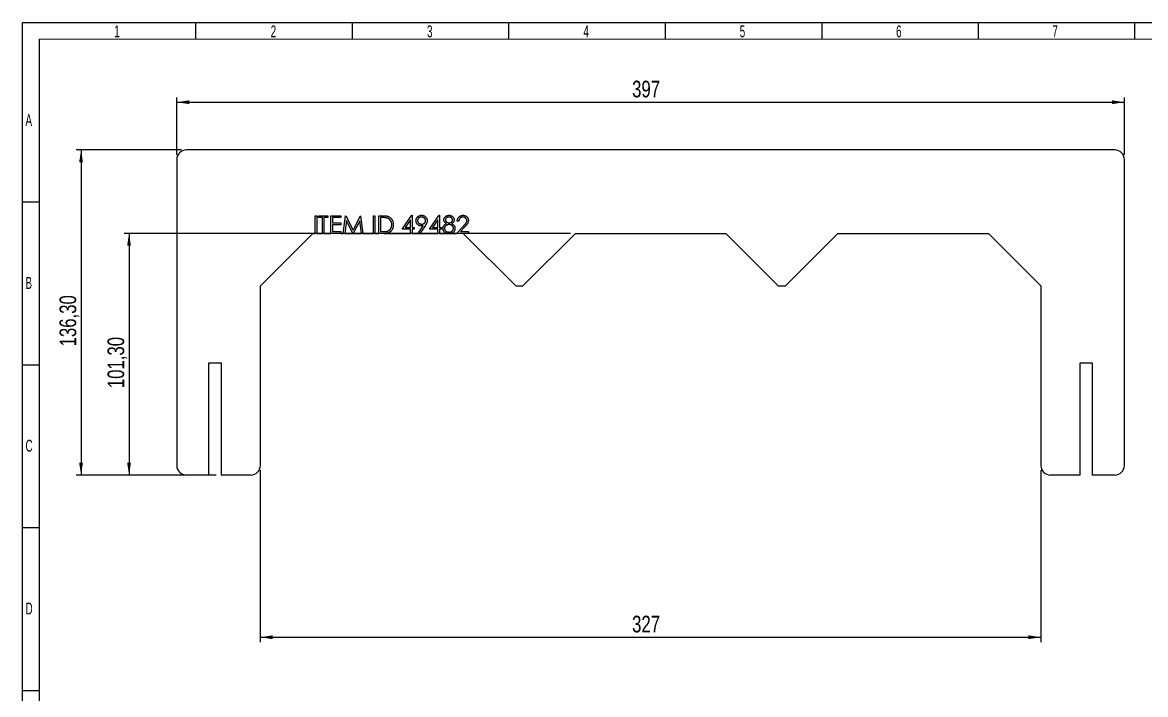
# Model space of a CAD drawing. Header units: millimetres. Extents: x 10 to 411, y 8 to 288.
# Drawn here: x 9.7 to 245, y 147.6 to 288.5 of the extents above; entities that cross this region are included whole.
import ezdxf

# ---------------------------------------------------------------- set-up
doc = ezdxf.new("R2010")
doc.units = ezdxf.units.MM
doc.layers.add('DIMENSIONS', color=124, linetype='Continuous')
doc.layers.add('SLD-0', color=179, linetype='Continuous')
doc.styles.add('SLDTEXTSTYLE1', font='TXT', dxfattribs={"width": 0.75})
doc.styles.add('SLDTEXTSTYLE2', font='TXT', dxfattribs={"width": 0.623711})
doc.dimstyles.new('SLDDIMSTYLE0', dxfattribs={"dimtxt": 3.5, "dimasz": 2.6, "dimexe": 0, "dimexo": 0.0625, "dimgap": 0.875, "dimtad": 1, "dimlfac": 2, "dimrnd": 1e-09, "dimzin": 12, "dimdsep": 46, "dimtxsty": 'SLDTEXTSTYLE1', "dimsah": 1, "dimcen": 0.09, "dimadec": 0, "dimazin": 3, "dimtfac": 1, "dimtofl": 0, "dimtmove": 0, "dimatfit": 3, "dimfxl": 1, "dimfrac": 2, "dimtolj": 1, "dimtzin": 12, "dimarcsym": 0})

# ---------------------------------------------------------------- blocks, each defined once
blk = doc.blocks.new('_D')
at = {"layer": 'DIMENSIONS'}
for p, q in [((42.06, 260.78), (42.06, 272.78)), ((42.06, 271.78), (240.56, 271.78)), ((240.56, 260.78), (240.56, 272.78))]:
    blk.add_line(p, q, dxfattribs=at)
for points in [[(42.06, 271.78), (44.66, 271.38), (44.66, 272.18)], [(240.56, 271.78), (237.96, 272.18), (237.96, 271.38)]]:
    blk.add_solid(points, dxfattribs=at)
at = {"layer": 'DIMENSIONS', "insert": (137.44, 276.29), "char_height": 3.5, "attachment_point": 1, "style": 'SLDTEXTSTYLE1'}
blk.add_mtext('397', dxfattribs=at)
blk = doc.blocks.new('_D_1')
at = {"layer": 'DIMENSIONS'}
for p, q in [((59.56, 194.63), (59.56, 158.63)), ((223.06, 194.63), (223.06, 158.63)), ((59.56, 159.63), (223.06, 159.63))]:
    blk.add_line(p, q, dxfattribs=at)
for points in [[(59.56, 159.63), (62.16, 159.23), (62.16, 160.03)], [(223.06, 159.63), (220.46, 160.03), (220.46, 159.23)]]:
    blk.add_solid(points, dxfattribs=at)
at = {"layer": 'DIMENSIONS', "insert": (137.44, 164.14), "char_height": 3.5, "attachment_point": 1, "style": 'SLDTEXTSTYLE1'}
blk.add_mtext('327', dxfattribs=at)
blk = doc.blocks.new('_D_2')
at = {"layer": 'DIMENSIONS'}
for p, q in [((124.56, 244.28), (31.06, 244.28)), ((32.06, 244.28), (32.06, 193.63)), ((50.34, 193.63), (31.06, 193.63))]:
    blk.add_line(p, q, dxfattribs=at)
for points in [[(32.06, 244.28), (31.66, 241.68), (32.46, 241.68)], [(32.06, 193.63), (32.46, 196.23), (31.66, 196.23)]]:
    blk.add_solid(points, dxfattribs=at)
at = {"layer": 'DIMENSIONS', "insert": (27.55, 211.84), "char_height": 3.5, "attachment_point": 1, "rotation": 90, "style": 'SLDTEXTSTYLE1'}
blk.add_mtext('101,30', dxfattribs=at)
blk = doc.blocks.new('_D_3')
at = {"layer": 'DIMENSIONS'}
for p, q in [((43.06, 261.78), (21.01, 261.78)), ((22.01, 261.78), (22.01, 193.63)), ((50.34, 193.63), (21.01, 193.63))]:
    blk.add_line(p, q, dxfattribs=at)
for points in [[(22.01, 261.78), (21.61, 259.18), (22.41, 259.18)], [(22.01, 193.63), (22.41, 196.23), (21.61, 196.23)]]:
    blk.add_solid(points, dxfattribs=at)
at = {"layer": 'DIMENSIONS', "insert": (17.5, 220.59), "char_height": 3.5, "attachment_point": 1, "rotation": 90, "style": 'SLDTEXTSTYLE1'}
blk.add_mtext('136,30', dxfattribs=at)

msp = doc.modelspace()

# ---------------------------------------------------------------- linework, layer by layer
at = {"color": 7, "linetype": 'Continuous', "lineweight": 25}
for p, q in [((238.565, 261.7783), (44.065, 261.7783)), ((42.065, 259.7783), (42.065, 195.6283)), ((240.565, 195.6283), (240.565, 259.7783)), ((71.0399, 247.9824), (71.3723, 247.9824)), ((71.0399, 244.2783), (71.0399, 247.9824)), ((71.3723, 247.9824), (71.3723, 244.2783)), ((71.7522, 247.9824), (73.6993, 247.9824)), ((71.7522, 247.6025), (71.7522, 247.9824)), ((72.5595, 247.6025), (71.7522, 247.6025)), ((72.5595, 244.2783), (72.5595, 247.6025)), ((72.8919, 247.6025), (72.8919, 244.2783)), ((73.6993, 247.6025), (72.8919, 247.6025)), ((73.6993, 247.9824), (73.6993, 247.6025)), ((74.3641, 247.9824), (76.4536, 247.9824)), ((74.3641, 244.2783), (74.3641, 247.9824)), ((74.6965, 247.6025), (74.6965, 246.4628)), ((76.4536, 247.6025), (74.6965, 247.6025)), ((76.4536, 247.9824), (76.4536, 247.6025)), ((76.9285, 244.2783), (77.4175, 247.9824)), ((77.4175, 247.9824), (77.465, 247.9824)), ((77.465, 247.9824), (78.9943, 244.9431)), ((78.9943, 244.9431), (80.5199, 247.9824)), ((80.5199, 247.9824), (80.5681, 247.9824)), ((80.5681, 247.9824), (81.0601, 244.2783)), ((83.2446, 247.9824), (83.577, 247.9824)), ((83.2446, 244.2783), (83.2446, 247.9824)), ((83.577, 247.9824), (83.577, 244.2783)), ((84.3844, 247.9824), (85.1323, 247.9824)), ((84.3844, 244.2783), (84.3844, 247.9824)), ((84.9772, 247.6025), (84.7168, 247.6025)), ((84.7168, 247.6025), (84.7168, 244.6582)), ((89.2758, 245.1331), (91.2978, 248.0774)), ((91.0329, 247.1217), (89.9287, 245.513)), ((91.0329, 245.513), (91.0329, 247.1217)), ((91.2978, 248.0774), (91.3653, 248.0774)), ((91.3653, 248.0774), (91.3653, 245.513)), ((94.9745, 245.1331), (96.9965, 248.0774)), ((96.7316, 247.1217), (95.6274, 245.513)), ((96.7316, 245.513), (96.7316, 247.1217)), ((96.9965, 248.0774), (97.064, 248.0774)), ((97.064, 248.0774), (97.064, 245.513)), ((74.6965, 246.4628), (76.4536, 246.4628)), ((74.6965, 246.0829), (74.6965, 244.6582)), ((76.4536, 246.0829), (74.6965, 246.0829)), ((76.4536, 246.4628), (76.4536, 246.0829)), ((77.6171, 246.9495), (77.2632, 244.2783)), ((78.9594, 244.2783), (77.6171, 246.9495)), ((80.3715, 246.9436), (79.0344, 244.2783)), ((80.7262, 244.2783), (80.3715, 246.9436)), ((91.0329, 245.1331), (89.2758, 245.1331)), ((89.9287, 245.513), (91.0329, 245.513)), ((91.0329, 244.2783), (91.0329, 245.1331)), ((91.3653, 245.513), (91.7927, 245.513)), ((91.3653, 245.1331), (91.3653, 244.2783)), ((91.7927, 245.1331), (91.3653, 245.1331)), ((91.7927, 245.513), (91.7927, 245.1331)), ((92.6668, 244.3681), (93.6967, 245.8736)), ((94.0729, 245.8514), (92.9974, 244.2783)), ((96.7316, 245.1331), (94.9745, 245.1331)), ((95.6274, 245.513), (96.7316, 245.513)), ((96.7316, 244.2783), (96.7316, 245.1331)), ((97.064, 245.513), (97.4914, 245.513)), ((97.064, 245.1331), (97.064, 244.2783)), ((97.4914, 245.1331), (97.064, 245.1331)), ((97.4914, 245.513), (97.4914, 245.1331)), ((100.6732, 244.2783), (102.1097, 245.8113)), ((101.1481, 246.8427), (100.8157, 246.8427)), ((102.3932, 245.6473), (101.4664, 244.6582)), ((59.565, 233.2783), (70.565, 244.2783)), ((70.565, 244.2783), (71.0399, 244.2783)), ((71.3723, 244.2783), (71.0399, 244.2783)), ((71.3723, 244.2783), (72.5595, 244.2783)), ((72.8919, 244.2783), (72.5595, 244.2783)), ((72.8919, 244.2783), (74.3641, 244.2783)), ((76.4536, 244.2783), (74.3641, 244.2783)), ((74.6965, 244.6582), (76.4536, 244.6582)), ((76.4536, 244.6582), (76.4536, 244.2783)), ((76.4536, 244.2783), (76.9285, 244.2783)), ((77.2632, 244.2783), (76.9285, 244.2783)), ((77.2632, 244.2783), (78.9594, 244.2783)), ((79.0344, 244.2783), (78.9594, 244.2783)), ((79.0344, 244.2783), (80.7262, 244.2783)), ((81.0601, 244.2783), (80.7262, 244.2783)), ((81.0601, 244.2783), (83.2446, 244.2783)), ((83.577, 244.2783), (83.2446, 244.2783)), ((83.577, 244.2783), (84.3844, 244.2783)), ((85.5323, 244.2783), (84.3844, 244.2783)), ((84.7168, 244.6582), (85.142, 244.6582)), ((85.5323, 244.2783), (91.0329, 244.2783)), ((91.3653, 244.2783), (91.0329, 244.2783)), ((91.3653, 244.2783), (92.7959, 244.2783)), ((92.6668, 244.3681), (92.7959, 244.2783)), ((92.7959, 244.2783), (92.9974, 244.2783)), ((92.9974, 244.2783), (96.7316, 244.2783)), ((97.064, 244.2783), (96.7316, 244.2783)), ((97.064, 244.2783), (98.5194, 244.2783)), ((98.5194, 244.2783), (99.626, 244.2783)), ((99.626, 244.2783), (100.6732, 244.2783)), ((102.065, 244.2783), (100.6732, 244.2783)), ((101.4664, 244.6582), (103.1901, 244.6582)), ((102.065, 244.2783), (113.065, 233.2783)), ((103.1901, 244.2783), (102.065, 244.2783)), ((103.1901, 244.6582), (103.1901, 244.2783)), ((114.565, 233.2783), (125.565, 244.2783)), ((125.565, 244.2783), (157.065, 244.2783)), ((157.065, 244.2783), (168.065, 233.2783)), ((169.565, 233.2783), (180.565, 244.2783)), ((180.565, 244.2783), (212.065, 244.2783)), ((212.065, 244.2783), (223.065, 233.2783)), ((59.565, 195.6283), (59.565, 233.2783)), ((113.065, 233.2783), (114.565, 233.2783)), ((168.065, 233.2783), (169.565, 233.2783)), ((223.065, 233.2783), (223.065, 195.6283)), ((48.79, 217.1283), (51.34, 217.1283)), ((48.79, 193.6283), (48.79, 217.1283)), ((51.34, 217.1283), (51.34, 193.6283)), ((231.29, 217.1283), (233.84, 217.1283)), ((231.29, 193.6283), (231.29, 217.1283)), ((233.84, 217.1283), (233.84, 193.6283)), ((48.79, 193.6283), (44.065, 193.6283)), ((57.565, 193.6283), (51.34, 193.6283)), ((231.29, 193.6283), (225.065, 193.6283)), ((238.565, 193.6283), (233.84, 193.6283))]:
    msp.add_line(p, q, dxfattribs=at)
for centre, start, end in [((44.065, 259.7783), 90, 180), ((238.565, 259.7783), 0, 90), ((44.065, 195.6283), 180, 270), ((57.565, 195.6283), 270, 0), ((225.065, 195.6283), 180, 270), ((238.565, 195.6283), 270, 0)]:
    msp.add_arc(centre, 2, start, end, dxfattribs=at)
for points, knots in [([(86.1155, 247.4986), (86.0844, 247.5072), (86.0184, 247.5255), (85.9106, 247.5454), (85.7893, 247.563), (85.6539, 247.5779), (85.5047, 247.5885), (85.3414, 247.5966), (85.164, 247.602), (85.041, 247.6023), (84.9772, 247.6025)], [0, 0, 0, 0, 0.08431862, 0.17928451, 0.28658253, 0.40511148, 0.53559287, 0.67819021, 0.83297584, 1, 1, 1, 1]), ([(85.1323, 247.9824), (85.1974, 247.982), (85.3231, 247.9811), (85.5047, 247.9753), (85.6725, 247.9652), (85.8264, 247.9503), (85.9666, 247.9323), (86.093, 247.9095), (86.2056, 247.8826), (86.2749, 247.8597), (86.3077, 247.8489)], [0, 0, 0, 0, 0.16428963, 0.31740672, 0.45884478, 0.58874629, 0.70783058, 0.81576956, 0.91287968, 1, 1, 1, 1]), ([(87.0912, 246.0844), (87.0907, 246.1277), (87.0896, 246.2128), (87.0762, 246.3377), (87.0566, 246.4577), (87.0284, 246.5731), (86.9919, 246.6837), (86.9482, 246.79), (86.8952, 246.8907), (86.8352, 246.9866), (86.7678, 247.0764), (86.6934, 247.1589), (86.6127, 247.2343), (86.5261, 247.3027), (86.4324, 247.363), (86.3331, 247.4166), (86.2269, 247.4621), (86.153, 247.4863), (86.1155, 247.4986)], [0, 0, 0, 0, 0.07014206, 0.13779469, 0.20319983, 0.26713933, 0.3299811, 0.39158851, 0.45305506, 0.51408261, 0.57474081, 0.63459852, 0.69384165, 0.75347367, 0.81315009, 0.87409605, 0.93601533, 1, 1, 1, 1]), ([(86.3077, 247.8489), (86.3505, 247.8326), (86.4353, 247.8003), (86.5559, 247.7393), (86.6698, 247.6705), (86.7761, 247.5922), (86.8751, 247.5056), (86.968, 247.4113), (87.0521, 247.3067), (87.1304, 247.1951), (87.1989, 247.0756), (87.2593, 246.9504), (87.3108, 246.8199), (87.3511, 246.6831), (87.3843, 246.5412), (87.4066, 246.3933), (87.4214, 246.2402), (87.4229, 246.1363), (87.4237, 246.0836)], [0, 0, 0, 0, 0.06154353, 0.12169145, 0.18115062, 0.24006571, 0.29867208, 0.35761618, 0.4175722, 0.47864895, 0.54039374, 0.60233023, 0.66510855, 0.72856566, 0.79365537, 0.86053753, 0.92923762, 1, 1, 1, 1]), ([(92.1726, 246.9429), (92.1744, 246.9947), (92.1781, 247.0964), (92.207, 247.2451), (92.2549, 247.3857), (92.3208, 247.5182), (92.4053, 247.6394), (92.5056, 247.749), (92.6226, 247.8451), (92.7532, 247.9275), (92.8941, 247.9943), (93.0423, 248.0417), (93.1954, 248.072), (93.2993, 248.0756), (93.3517, 248.0774)], [0, 0, 0, 0, 0.085250921, 0.167330264, 0.248180768, 0.329200218, 0.409946107, 0.490624231, 0.573035074, 0.65830835, 0.744266921, 0.828981514, 0.91393641, 1, 1, 1, 1]), ([(93.3346, 247.6975), (93.3064, 247.6967), (93.251, 247.6951), (93.1695, 247.6856), (93.0913, 247.6684), (93.0162, 247.6443), (92.9437, 247.6151), (92.8752, 247.5774), (92.8096, 247.5334), (92.7477, 247.4834), (92.6913, 247.4282), (92.6409, 247.3704), (92.5991, 247.309), (92.5647, 247.2448), (92.538, 247.1778), (92.5183, 247.1083), (92.5071, 247.0357), (92.5057, 246.9864), (92.505, 246.9614)], [0, 0, 0, 0, 0.0687038, 0.13479629, 0.19951424, 0.26330412, 0.32647727, 0.38952118, 0.45331105, 0.51838093, 0.58309889, 0.64500845, 0.70479411, 0.76351525, 0.82187725, 0.88001831, 0.93911484, 1, 1, 1, 1]), ([(94.1672, 246.9614), (94.1664, 246.9864), (94.165, 247.0357), (94.1538, 247.1083), (94.1342, 247.1778), (94.1075, 247.2448), (94.0731, 247.309), (94.0312, 247.3701), (93.9817, 247.4285), (93.9252, 247.4833), (93.8632, 247.5337), (93.797, 247.5774), (93.7279, 247.6149), (93.6552, 247.6443), (93.58, 247.6685), (93.5012, 247.6856), (93.4189, 247.6951), (93.3631, 247.6967), (93.3346, 247.6975)], [0, 0, 0, 0, 0.06073771, 0.11969112, 0.17769138, 0.23591203, 0.29449096, 0.35413184, 0.41550179, 0.48006301, 0.54497531, 0.60911045, 0.67253005, 0.73555021, 0.7991856, 0.86433366, 0.93086253, 1, 1, 1, 1]), ([(93.3517, 248.0774), (93.403, 248.0755), (93.5044, 248.0717), (93.6537, 248.0435), (93.7968, 247.9965), (93.9327, 247.9313), (94.0578, 247.849), (94.1708, 247.7518), (94.2682, 247.6386), (94.3513, 247.5128), (94.4167, 247.3768), (94.4647, 247.2351), (94.494, 247.0885), (94.4977, 246.9893), (94.4996, 246.9392)], [0, 0, 0, 0, 0.08552585, 0.16899103, 0.25231653, 0.33604917, 0.41942466, 0.50127499, 0.583707, 0.66765361, 0.7519368, 0.8346098, 0.91653177, 1, 1, 1, 1]), ([(98.0138, 247.1269), (98.0155, 247.1664), (98.019, 247.2457), (98.0471, 247.3639), (98.0932, 247.48), (98.1549, 247.5937), (98.2333, 247.7), (98.3262, 247.7961), (98.4333, 247.8796), (98.5524, 247.9501), (98.6804, 248.0077), (98.8156, 248.0471), (98.9557, 248.073), (99.051, 248.0759), (99.0994, 248.0774)], [0, 0, 0, 0, 0.07406038, 0.14887429, 0.22667366, 0.30815034, 0.39120048, 0.47397482, 0.55834061, 0.64540445, 0.73335701, 0.82108732, 0.90928482, 1, 1, 1, 1]), ([(98.5547, 246.3418), (98.5118, 246.3653), (98.4289, 246.4107), (98.318, 246.4932), (98.2241, 246.584), (98.1481, 246.6835), (98.0881, 246.7883), (98.0457, 246.8979), (98.018, 247.011), (98.0152, 247.0881), (98.0138, 247.1269)], [0, 0, 0, 0, 0.1458763, 0.28201566, 0.41096903, 0.53471121, 0.65439619, 0.77010784, 0.88454299, 1, 1, 1, 1]), ([(99.0808, 247.6975), (99.0548, 247.6968), (99.004, 247.6955), (98.9295, 247.6884), (98.8585, 247.6748), (98.7908, 247.6562), (98.7261, 247.633), (98.6658, 247.6025), (98.608, 247.5685), (98.5545, 247.5287), (98.5061, 247.4853), (98.4628, 247.4399), (98.4276, 247.3913), (98.3973, 247.3419), (98.3748, 247.2895), (98.3588, 247.2354), (98.3474, 247.1793), (98.3466, 247.141), (98.3462, 247.1217)], [0, 0, 0, 0, 0.07522109, 0.14716535, 0.21638318, 0.28394118, 0.3503014, 0.41497204, 0.47918141, 0.54418402, 0.6075579, 0.66732358, 0.72516764, 0.7810286, 0.83489054, 0.8894708, 0.9440886, 1, 1, 1, 1]), ([(98.3462, 247.1217), (98.347, 247.1024), (98.3485, 247.0641), (98.3592, 247.0075), (98.3772, 246.9525), (98.4019, 246.8988), (98.4336, 246.8463), (98.472, 246.795), (98.5189, 246.7462), (98.5706, 246.6985), (98.6272, 246.6545), (98.6866, 246.6153), (98.7493, 246.584), (98.8135, 246.5565), (98.8804, 246.5359), (98.9497, 246.5211), (99.0212, 246.5119), (99.0697, 246.5108), (99.0942, 246.5103)], [0, 0, 0, 0, 0.05457582, 0.10784967, 0.16217028, 0.21747382, 0.27447485, 0.33480441, 0.39803426, 0.46524851, 0.53340997, 0.60003407, 0.66592599, 0.73102511, 0.79683929, 0.86326184, 0.93081617, 1, 1, 1, 1]), ([(99.8184, 247.1291), (99.8178, 247.1467), (99.8167, 247.1817), (99.8073, 247.2334), (99.7927, 247.284), (99.7713, 247.3332), (99.7454, 247.3821), (99.7125, 247.4291), (99.6743, 247.4758), (99.6303, 247.5204), (99.5806, 247.5624), (99.5247, 247.5988), (99.4633, 247.6291), (99.3971, 247.6546), (99.3253, 247.6735), (99.2487, 247.6877), (99.1666, 247.6957), (99.11, 247.6969), (99.0808, 247.6975)], [0, 0, 0, 0, 0.0508772, 0.10098395, 0.15169488, 0.2029879, 0.25580506, 0.31137084, 0.36880737, 0.43002294, 0.49249656, 0.55659188, 0.62218309, 0.69034596, 0.76150315, 0.83643735, 0.9155289, 1, 1, 1, 1]), ([(99.0942, 246.5103), (99.1257, 246.5112), (99.1883, 246.513), (99.2807, 246.5302), (99.3707, 246.5568), (99.4567, 246.5947), (99.5371, 246.6408), (99.6096, 246.6952), (99.6713, 246.7591), (99.7238, 246.8289), (99.7648, 246.9029), (99.7963, 246.9775), (99.8148, 247.0533), (99.8172, 247.104), (99.8184, 247.1291)], [0, 0, 0, 0, 0.08971345, 0.17854081, 0.26690772, 0.35693118, 0.44573053, 0.53079575, 0.61459116, 0.69824396, 0.77908404, 0.85531566, 0.92853809, 1, 1, 1, 1]), ([(99.0994, 248.0774), (99.1465, 248.0759), (99.2393, 248.0729), (99.3761, 248.0476), (99.507, 248.0058), (99.6314, 247.9488), (99.7466, 247.8779), (99.8492, 247.7936), (99.9399, 247.6985), (100.0148, 247.5919), (100.0749, 247.4781), (100.1182, 247.3601), (100.1456, 247.2392), (100.1491, 247.1575), (100.1508, 247.1165)], [0, 0, 0, 0, 0.08938618, 0.17625936, 0.26300422, 0.34980119, 0.43543143, 0.51920219, 0.60126501, 0.68414496, 0.76586838, 0.8449177, 0.92230025, 1, 1, 1, 1]), ([(100.1508, 247.1165), (100.1493, 247.0763), (100.1463, 246.9974), (100.1214, 246.8825), (100.0788, 246.7751), (100.0213, 246.6736), (99.9459, 246.5796), (99.8541, 246.4926), (99.747, 246.4109), (99.6664, 246.3654), (99.6247, 246.3418)], [0, 0, 0, 0, 0.12193297, 0.23946942, 0.35479488, 0.4715032, 0.59230011, 0.71923622, 0.85485795, 1, 1, 1, 1]), ([(100.8157, 246.8427), (100.8178, 246.8868), (100.8221, 246.9734), (100.842, 247.0997), (100.8705, 247.2204), (100.9109, 247.3345), (100.9608, 247.4434), (101.0218, 247.5456), (101.0927, 247.6422), (101.1734, 247.7312), (101.261, 247.8126), (101.3549, 247.8837), (101.4542, 247.943), (101.5579, 247.9929), (101.6675, 248.0303), (101.7816, 248.058), (101.901, 248.0747), (101.9823, 248.0765), (102.0237, 248.0774)], [0, 0, 0, 0, 0.06879852, 0.13511846, 0.19900101, 0.2619337, 0.32353128, 0.38543472, 0.44721552, 0.5100181, 0.57251091, 0.63336402, 0.69321673, 0.75255539, 0.81255823, 0.87326086, 0.93554271, 1, 1, 1, 1]), ([(102.0066, 247.6975), (101.9776, 247.6968), (101.9207, 247.6954), (101.8374, 247.6845), (101.7573, 247.6682), (101.6817, 247.6421), (101.6091, 247.6116), (101.5412, 247.572), (101.4763, 247.5269), (101.4155, 247.4742), (101.3601, 247.4148), (101.3097, 247.3501), (101.2671, 247.279), (101.2292, 247.2032), (101.2002, 247.1207), (101.1755, 247.0333), (101.1575, 246.94), (101.1513, 246.8757), (101.1481, 246.8427)], [0, 0, 0, 0, 0.06444202, 0.12655349, 0.18677882, 0.24594397, 0.30411035, 0.36178528, 0.42025541, 0.47994286, 0.54028624, 0.60071236, 0.66196223, 0.72447219, 0.78888131, 0.85630629, 0.9263482, 1, 1, 1, 1]), ([(102.8102, 246.9466), (102.8095, 246.9719), (102.8082, 247.0217), (102.7964, 247.0947), (102.7791, 247.1653), (102.7524, 247.2328), (102.7203, 247.2985), (102.6792, 247.3603), (102.6324, 247.4203), (102.578, 247.4766), (102.5183, 247.5281), (102.4552, 247.5737), (102.3885, 247.6119), (102.3184, 247.6431), (102.2451, 247.6677), (102.1685, 247.6847), (102.0888, 247.6953), (102.0343, 247.6968), (102.0066, 247.6975)], [0, 0, 0, 0, 0.06196904, 0.12212908, 0.18099912, 0.24016242, 0.29986472, 0.35995127, 0.42174179, 0.48654568, 0.55150847, 0.61499494, 0.67723967, 0.73971468, 0.80303854, 0.86648729, 0.93196948, 1, 1, 1, 1]), ([(102.0237, 248.0774), (102.0643, 248.0765), (102.1441, 248.0746), (102.2605, 248.0585), (102.3717, 248.0337), (102.4762, 247.997), (102.5752, 247.951), (102.6675, 247.8938), (102.7552, 247.828), (102.8342, 247.7505), (102.9067, 247.6677), (102.9692, 247.5793), (103.023, 247.4879), (103.0671, 247.3928), (103.1005, 247.2937), (103.1252, 247.1915), (103.1394, 247.085), (103.1415, 247.0129), (103.1426, 246.9763)], [0, 0, 0, 0, 0.06947964, 0.136525, 0.20080089, 0.26398321, 0.32571114, 0.38727051, 0.44949278, 0.5129552, 0.5762664, 0.63757497, 0.6979011, 0.75755828, 0.8165875, 0.87664576, 0.93728587, 1, 1, 1, 1]), ([(85.142, 244.6582), (85.2031, 244.6585), (85.3206, 244.659), (85.4895, 244.6634), (85.6439, 244.6706), (85.7838, 244.6808), (85.9089, 244.6942), (86.0198, 244.7091), (86.1158, 244.7277), (86.174, 244.7446), (86.2008, 244.7524)], [0, 0, 0, 0, 0.17190066, 0.33062793, 0.47554884, 0.60674619, 0.7250238, 0.82974239, 0.92132282, 1, 1, 1, 1]), ([(87.4237, 246.0836), (87.423, 246.0378), (87.4217, 245.9476), (87.4099, 245.8146), (87.3928, 245.6856), (87.3664, 245.5611), (87.3339, 245.4403), (87.2938, 245.3238), (87.2463, 245.2114), (87.1913, 245.1041), (87.1309, 245.0021), (87.0652, 244.907), (86.9964, 244.8179), (86.9218, 244.7367), (86.8441, 244.6608), (86.7605, 244.5937), (86.6737, 244.5323), (86.581, 244.4783), (86.4818, 244.4303), (86.3733, 244.3897), (86.2561, 244.3549), (86.1293, 244.3271), (85.9933, 244.3047), (85.8479, 244.2897), (85.6932, 244.2796), (85.5869, 244.2787), (85.5323, 244.2783)], [0, 0, 0, 0, 0.046078933, 0.090803351, 0.13429017, 0.177017662, 0.218814422, 0.260152581, 0.300986781, 0.341519268, 0.381487275, 0.420162494, 0.457766557, 0.494780748, 0.531055647, 0.566986261, 0.602559674, 0.638045847, 0.674795303, 0.713407958, 0.754451131, 0.79782304, 0.843995382, 0.893075631, 0.944965437, 1, 1, 1, 1]), ([(86.2008, 244.7524), (86.2346, 244.7643), (86.3014, 244.7879), (86.3976, 244.8308), (86.4874, 244.8816), (86.5722, 244.9384), (86.6515, 245.0021), (86.725, 245.0728), (86.7932, 245.1498), (86.855, 245.2334), (86.9109, 245.3225), (86.9593, 245.4171), (87, 245.5167), (87.0334, 245.621), (87.0595, 245.7298), (87.0778, 245.8437), (87.0892, 245.9624), (87.0906, 246.0433), (87.0912, 246.0844)], [0, 0, 0, 0, 0.06240129, 0.12331213, 0.18308578, 0.24173182, 0.30085031, 0.35993899, 0.41912803, 0.47976421, 0.54070549, 0.60214534, 0.66452434, 0.72785344, 0.79250989, 0.85927327, 0.92847954, 1, 1, 1, 1]), ([(93.3072, 245.8454), (93.2683, 245.8464), (93.1919, 245.8484), (93.0797, 245.8638), (92.9717, 245.8879), (92.8683, 245.923), (92.7697, 245.9678), (92.6755, 246.0225), (92.5858, 246.0871), (92.5016, 246.161), (92.4251, 246.2421), (92.3569, 246.328), (92.3005, 246.4195), (92.2528, 246.5147), (92.2177, 246.6157), (92.1914, 246.7207), (92.1755, 246.8303), (92.1736, 246.905), (92.1726, 246.9429)], [0, 0, 0, 0, 0.06629268, 0.13012673, 0.19285572, 0.25475088, 0.31591438, 0.3773406, 0.44020561, 0.50417332, 0.56802967, 0.63022166, 0.69085337, 0.75103291, 0.81147209, 0.87275476, 0.93539291, 1, 1, 1, 1]), ([(92.505, 246.9614), (92.5057, 246.9364), (92.5069, 246.887), (92.5191, 246.8145), (92.5396, 246.745), (92.5667, 246.6779), (92.603, 246.6142), (92.6472, 246.5534), (92.6983, 246.4943), (92.7577, 246.4403), (92.8216, 246.3899), (92.8902, 246.3459), (92.9622, 246.309), (93.037, 246.2781), (93.1153, 246.2545), (93.1969, 246.2373), (93.2819, 246.2278), (93.3395, 246.2262), (93.3687, 246.2253)], [0, 0, 0, 0, 0.05955456, 0.11745249, 0.17448431, 0.23179217, 0.2892813, 0.34877468, 0.41054757, 0.4747272, 0.53975775, 0.60412355, 0.66839229, 0.73204283, 0.79668823, 0.86287125, 0.93044415, 1, 1, 1, 1]), ([(93.6967, 245.8736), (93.631, 245.8652), (93.5017, 245.8487), (93.3713, 245.8465), (93.3072, 245.8454)], [0, 0, 0, 0, 0.50799251, 1, 1, 1, 1]), ([(93.3687, 246.2253), (93.3982, 246.2261), (93.4555, 246.2277), (93.5396, 246.2372), (93.6188, 246.2542), (93.6938, 246.2782), (93.7645, 246.3086), (93.8309, 246.3456), (93.8922, 246.3901), (93.9488, 246.4401), (94.0002, 246.495), (94.0444, 246.5537), (94.0828, 246.6145), (94.1134, 246.6786), (94.138, 246.7451), (94.1552, 246.8148), (94.1647, 246.8872), (94.1663, 246.9364), (94.1672, 246.9614)], [0, 0, 0, 0, 0.07273292, 0.14158627, 0.20841961, 0.27253624, 0.33572134, 0.39805975, 0.45974872, 0.52248071, 0.58426632, 0.64484512, 0.70381436, 0.76144353, 0.81998116, 0.87848375, 0.93824759, 1, 1, 1, 1]), ([(94.4996, 246.9392), (94.4983, 246.9003), (94.4958, 246.8214), (94.478, 246.7019), (94.4487, 246.5799), (94.4152, 246.4764), (94.3804, 246.3915), (94.3513, 246.3232), (94.3159, 246.2524), (94.2755, 246.1786), (94.2322, 246.1007), (94.1835, 246.0202), (94.1303, 245.9366), (94.0923, 245.8802), (94.0729, 245.8514)], [0, 0, 0, 0, 0.09831201, 0.19940132, 0.30482373, 0.41537453, 0.47402035, 0.53675813, 0.60304249, 0.67411601, 0.74943729, 0.8282674, 0.91206128, 1, 1, 1, 1]), ([(97.8238, 245.3268), (97.8244, 245.3527), (97.8257, 245.4041), (97.834, 245.48), (97.8475, 245.5539), (97.8657, 245.626), (97.8907, 245.696), (97.9202, 245.7643), (97.9551, 245.8308), (97.9965, 245.8945), (98.0422, 245.9577), (98.0964, 246.0172), (98.1555, 246.0766), (98.2231, 246.1323), (98.2955, 246.1887), (98.3761, 246.2413), (98.4622, 246.2941), (98.5233, 246.3257), (98.5547, 246.3418)], [0, 0, 0, 0, 0.05884848, 0.11630536, 0.17265985, 0.22876052, 0.28455565, 0.34074013, 0.39710853, 0.45428084, 0.51275234, 0.57344799, 0.63641625, 0.70238879, 0.7715029, 0.84419801, 0.92007673, 1, 1, 1, 1]), ([(98.5194, 244.2783), (98.4864, 244.2914), (98.4178, 244.3229), (98.3195, 244.3823), (98.2247, 244.4546), (98.1411, 244.5386), (98.067, 244.6286), (98.0018, 244.7215), (97.9479, 244.8171), (97.9014, 244.914), (97.8668, 245.0142), (97.8423, 245.1166), (97.8269, 245.2209), (97.8249, 245.2913), (97.8238, 245.3268)], [0.299354091, 0.299354091, 0.299354091, 0.299354091, 0.355408016, 0.418294166, 0.480389663, 0.543071787, 0.604921214, 0.66439375, 0.721936226, 0.77801306, 0.833835051, 0.888864654, 0.944090659, 1, 1, 1, 1]), ([(99.1023, 246.1304), (99.0694, 246.1298), (99.0048, 246.1286), (98.9101, 246.1158), (98.8192, 246.098), (98.7325, 246.071), (98.6503, 246.0359), (98.5714, 245.9943), (98.4972, 245.9444), (98.428, 245.8874), (98.3646, 245.8256), (98.3088, 245.7604), (98.2616, 245.6927), (98.2233, 245.6222), (98.1936, 245.5492), (98.1717, 245.4737), (98.159, 245.3954), (98.1572, 245.3424), (98.1563, 245.3156)], [0, 0, 0, 0, 0.07127077, 0.13981585, 0.20650344, 0.27154314, 0.33609161, 0.39981517, 0.4642725, 0.52934086, 0.59371583, 0.65563179, 0.71489991, 0.77216753, 0.82884881, 0.88511882, 0.94207767, 1, 1, 1, 1]), ([(98.1563, 245.3156), (98.1577, 245.2824), (98.1607, 245.2161), (98.183, 245.1185), (98.2198, 245.024), (98.2713, 244.934), (98.3342, 244.8496), (98.4107, 244.7749), (98.4989, 244.7111), (98.598, 244.6577), (98.7067, 244.6155), (98.8242, 244.5852), (98.9498, 244.5662), (99.0365, 244.5642), (99.0808, 244.5632)], [0, 0, 0, 0, 0.07492546, 0.14919449, 0.22457709, 0.30272992, 0.38235476, 0.4612145, 0.54263097, 0.62696061, 0.71435369, 0.80483192, 0.90009091, 1, 1, 1, 1]), ([(99.0808, 244.5632), (99.1155, 244.5639), (99.183, 244.5652), (99.2815, 244.5765), (99.3743, 244.5951), (99.4622, 244.6202), (99.5446, 244.6535), (99.6213, 244.6948), (99.6934, 244.742), (99.7579, 244.7979), (99.8165, 244.8578), (99.8678, 244.9208), (99.9112, 244.9863), (99.9463, 245.0543), (99.9741, 245.1246), (99.9941, 245.1975), (100.0065, 245.2731), (100.0077, 245.3245), (100.0083, 245.3505)], [0, 0, 0, 0, 0.07653949, 0.14912348, 0.21877128, 0.2853401, 0.35078054, 0.41457638, 0.47761438, 0.54078719, 0.60260586, 0.66242194, 0.72000552, 0.77596433, 0.83115775, 0.88669622, 0.94256695, 1, 1, 1, 1]), ([(100.0083, 245.3505), (100.0074, 245.3758), (100.0055, 245.4256), (99.9934, 245.4994), (99.9727, 245.571), (99.9424, 245.64), (99.9052, 245.7074), (99.8593, 245.7724), (99.8052, 245.8353), (99.7431, 245.8948), (99.6757, 245.9499), (99.6043, 245.9988), (99.5286, 246.0387), (99.45, 246.0723), (99.3678, 246.0985), (99.2823, 246.1168), (99.1934, 246.1283), (99.133, 246.1297), (99.1023, 246.1304)], [0, 0, 0, 0, 0.05733352, 0.11305169, 0.16916404, 0.22597068, 0.28374187, 0.34336371, 0.40623457, 0.47171313, 0.53831685, 0.60337088, 0.66763604, 0.732253, 0.7970257, 0.86306209, 0.93036416, 1, 1, 1, 1]), ([(99.6247, 246.3418), (99.6548, 246.326), (99.7136, 246.2951), (99.7975, 246.2452), (99.8757, 246.1943), (99.9469, 246.1408), (100.0118, 246.0858), (100.0705, 246.0293), (100.1237, 245.9715), (100.1696, 245.9111), (100.2104, 245.849), (100.2448, 245.7845), (100.2749, 245.7185), (100.2986, 245.65), (100.3181, 245.58), (100.3315, 245.5075), (100.3387, 245.433), (100.3401, 245.3827), (100.3408, 245.3572)], [0, 0, 0, 0, 0.07901373, 0.15458521, 0.22686197, 0.29589293, 0.36159586, 0.42465684, 0.48533224, 0.54401138, 0.60097354, 0.65785722, 0.71398837, 0.76947915, 0.82613841, 0.88289105, 0.94070376, 1, 1, 1, 1]), ([(100.3408, 245.3572), (100.34, 245.3215), (100.3383, 245.2509), (100.3242, 245.1467), (100.3033, 245.0452), (100.2716, 244.9473), (100.2325, 244.8524), (100.1833, 244.7617), (100.1276, 244.6725), (100.0829, 244.6177), (100.0603, 244.5899)], [0, 0, 0, 0, 0.12816439, 0.253685417, 0.377343573, 0.500524388, 0.622900112, 0.745827088, 0.871389059, 1, 1, 1, 1]), ([(102.1097, 245.8113), (102.1447, 245.8478), (102.2119, 245.9179), (102.3069, 246.0203), (102.3923, 246.1152), (102.4683, 246.203), (102.5349, 246.2833), (102.5918, 246.3565), (102.6393, 246.4222), (102.6897, 246.4993), (102.7378, 246.5936), (102.78, 246.7082), (102.8056, 246.8265), (102.8087, 246.9064), (102.8102, 246.9466)], [0, 0, 0, 0, 0.110794173, 0.212812933, 0.30607791, 0.390617458, 0.467232727, 0.534450618, 0.593866801, 0.644832969, 0.736220619, 0.825037402, 0.911992313, 1, 1, 1, 1]), ([(103.1426, 246.9763), (103.1408, 246.9247), (103.1373, 246.8224), (103.1069, 246.6721), (103.0594, 246.5265), (103.0023, 246.4093), (102.9446, 246.3148), (102.8927, 246.2371), (102.8316, 246.1533), (102.7618, 246.0633), (102.6821, 245.9682), (102.5946, 245.866), (102.4971, 245.7587), (102.4286, 245.6853), (102.3932, 245.6473)], [0, 0, 0, 0, 0.09870137, 0.19567068, 0.29241999, 0.39133929, 0.44445874, 0.50422458, 0.57034759, 0.64291383, 0.72228982, 0.80792272, 0.90047037, 1, 1, 1, 1]), ([(100.0603, 244.5899), (100.0308, 244.5575), (99.9723, 244.4932), (99.872, 244.4096), (99.7619, 244.3394), (99.6778, 244.2991), (99.6315, 244.2805), (99.626, 244.2783)], [0, 0, 0, 0, 0.11928345, 0.237092882, 0.354796044, 0.474576301, 0.490795125, 0.490795125, 0.490795125, 0.490795125])]:
    msp.add_open_spline(points, degree=3, knots=knots, dxfattribs=at)
at = {"layer": 'SLD-0'}
for p, q in [((9.7359, 288.4983), (410.5696, 288.4983)), ((9.7359, 8.0222), (9.7359, 288.4983)), ((46.0359, 284.9983), (46.0359, 288.4983)), ((78.8359, 284.9983), (78.8359, 288.4983)), ((111.6359, 284.9983), (111.6359, 288.4983)), ((144.4359, 284.9983), (144.4359, 288.4983)), ((177.2359, 284.9983), (177.2359, 288.4983)), ((209.9859, 284.9983), (209.9859, 288.4983)), ((242.7359, 284.9983), (242.7359, 288.4983)), ((13.2108, 285.0057), (406.7359, 285.047)), ((13.2108, 285.0057), (13.2373, 33.1755)), ((9.7359, 250.8733), (13.2359, 250.8733)), ((9.7359, 216.7483), (13.2359, 216.7483)), ((9.7359, 182.6233), (13.2359, 182.6233)), ((9.7359, 148.4983), (13.2359, 148.4983))]:
    msp.add_line(p, q, dxfattribs=at)

# ---------------------------------------------------------------- texts
at = {"layer": 'SLD-0', "char_height": 2.5, "attachment_point": 1, "style": 'SLDTEXTSTYLE2'}
for s, insert in [('1', (28.9764, 287.8771)), ('2', (61.7264, 287.8771)), ('3', (94.4764, 287.8771)), ('4', (127.2264, 287.8771)), ('5', (159.9764, 287.8771)), ('6', (192.7264, 287.8771)), ('7', (225.4764, 287.8771)), ('A', (10.3622, 269.2765)), ('B', (10.3622, 235.1515)), ('C', (10.3622, 201.0265)), ('D', (10.3622, 166.9015))]:
    msp.add_mtext(s, dxfattribs=dict(at, insert=insert))

# ---------------------------------------------------------------- dimensions: what is measured, and where the dimension line sits
at = {"layer": 'DIMENSIONS'}
for base, p1, p2, picture, middle in [((240.565, 271.7783), (42.065, 259.7783), (240.565, 259.7783), '_D', (141.315, 271.7783)), ((223.065, 159.6283), (59.565, 195.6283), (223.065, 195.6283), '_D_1', (141.315, 159.6283))]:
    dim = msp.add_linear_dim(base=base, p1=p1, p2=p2, dimstyle='SLDDIMSTYLE0', dxfattribs=at)
    dim.commit()
    dim.dimension.update_dxf_attribs({"geometry": picture, "text_midpoint": middle, "dimtype": 160})
for base, p1, picture, middle in [((22.0068, 193.6283), (44.065, 261.7783), '_D_3', (22.0068, 227.7033)), ((32.065, 193.6283), (125.565, 244.2783), '_D_2', (32.065, 218.9533))]:
    dim = msp.add_linear_dim(base=base, p1=p1, p2=(51.34, 193.6283), angle=90, dimstyle='SLDDIMSTYLE0', dxfattribs=at)
    dim.commit()
    dim.dimension.update_dxf_attribs({"geometry": picture, "text_midpoint": middle, "dimtype": 160})

doc.saveas('drawing.dxf')
